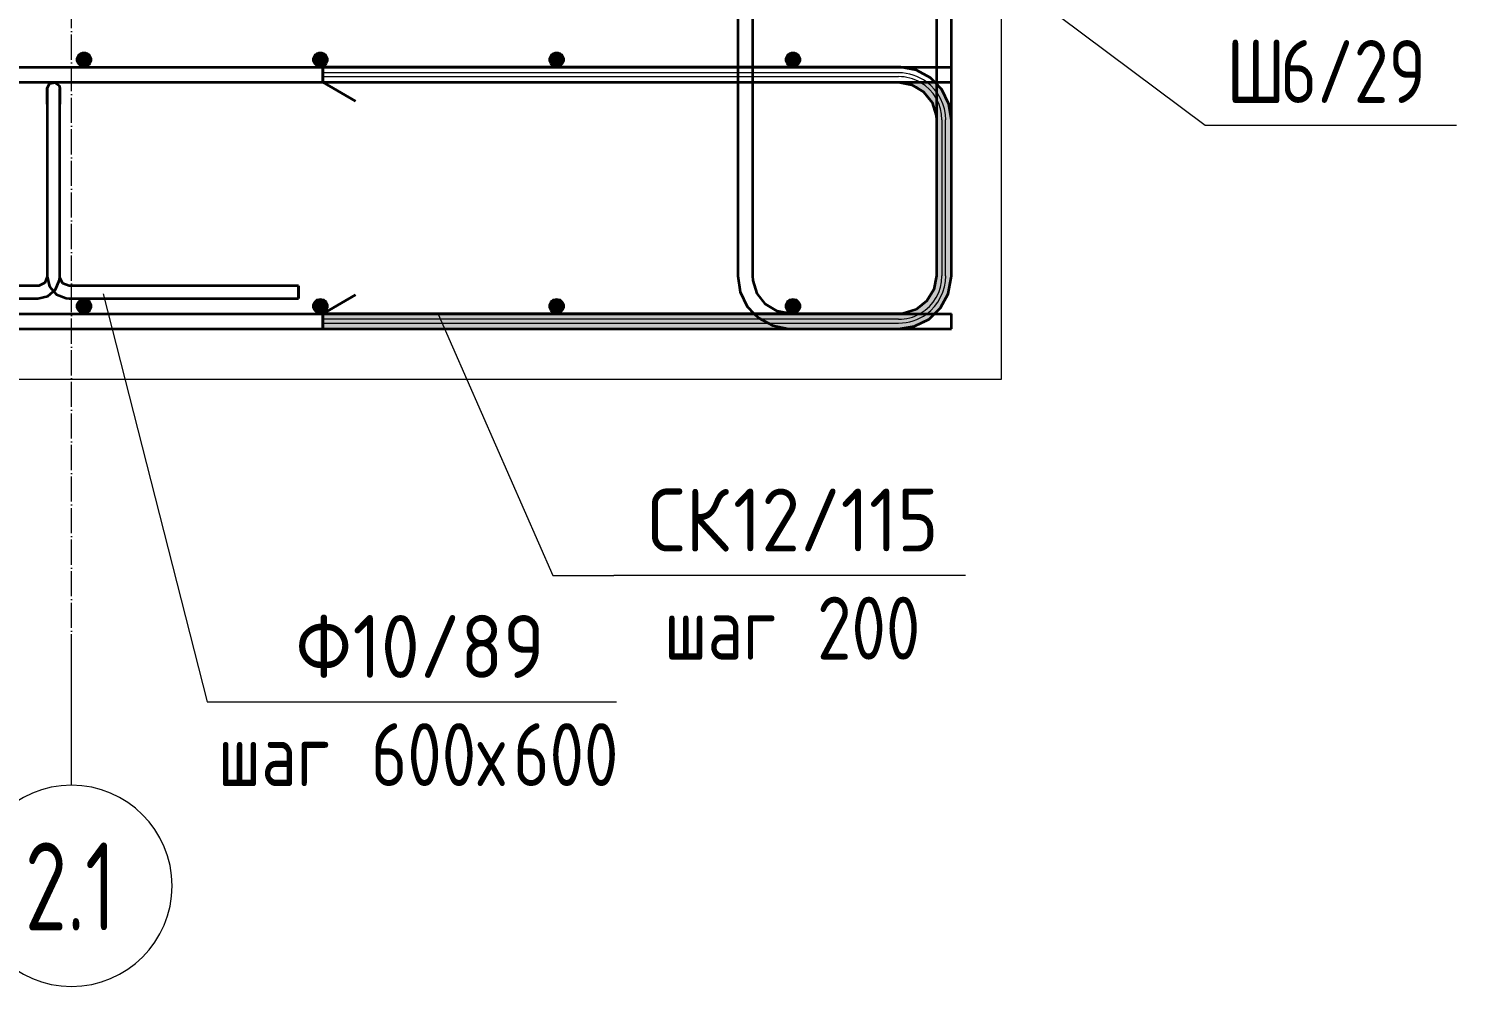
# Model space of a CAD drawing. Header units: millimetres. Extents: x 677 to 38046, y -1785 to 52249.
# Drawn here: x 8178 to 9314, y -1673 to -911 of the extents above; entities that cross this region are included whole.
import ezdxf

# ---------------------------------------------------------------- set-up
doc = ezdxf.new("R2010")
doc.units = ezdxf.units.MM
doc.linetypes.add('02 Штрихпунктирная _20 мм_', pattern=[25, 20, -2.5, 0, -2.5])
for name, color, linetype, lineweight in [('AA_Linii', 7, 'Continuous', 9), ('AA_Oformlenie', 7, 'Continuous', 9), ('AA_Vinoska', 7, 'Continuous', 9), ('KR_Armatura', 7, 'Continuous', 20), ('KR_Armatura_Tonkie', 7, 'Continuous', 20), ('KR_Fundament', 7, 'Continuous', 20), ('Оси', 7, 'Continuous', 9)]:
    doc.layers.add(name, color=color, linetype=linetype, lineweight=lineweight)
doc.styles.add('GOST Common', font='GOST_Common.ttf', dxfattribs={"width": 0.85, "height": 50})
doc.styles.add('ISOCPEUR_4', font='isocpeur.TTF', dxfattribs={"width": 0.7, "height": 70})
doc.styles.add('ISOCPEUR_5', font='isocpeur.TTF', dxfattribs={"width": 0.9, "height": 50})
doc.styles.add('ISOCPEUR_6', font='isocpeur.TTF', dxfattribs={"width": 0.8, "height": 50})

# ---------------------------------------------------------------- blocks, each defined once
blk = doc.blocks.new('350_Стержень П торец СК-СГ _НесАрм_РабПлоск_ - 350_Стержень П торец СК-СГ _НесАрм_РабПлоск_-3752233-Сечение 6')
at = {"layer": 'KR_Armatura_Tonkie', "lineweight": 35}
for p, q in [((3658.1, -942), (3200.1, -942)), ((3200.1, -954), (3200.1, -942)), ((3200.1, -942), (3200.1, -954)), ((3200.1, -954), (3658.1, -954)), ((3200.1, -954), (3226, -969)), ((3688.1, -984), (3688.1, -1108)), ((3700.1, -1108), (3700.1, -984)), ((3200.1, -1138), (3226, -1123)), ((3658.1, -1138), (3200.1, -1138)), ((3200.1, -1138), (3200.1, -1150)), ((3200.1, -1150), (3200.1, -1138)), ((3200.1, -1150), (3658.1, -1150))]:
    blk.add_line(p, q, dxfattribs=at)
at = {"layer": 'KR_Armatura_Tonkie', "lineweight": 35, "flags": 128}
for points in [[(3686.8, -954), (3683.5, -950.6), (3672.2, -944.5), (3659.6, -942), (3658.1, -942)], [(3658.1, -954), (3668.7, -956), (3678, -961.6), (3684.7, -970.1), (3687.9, -980.5), (3688.1, -984)], [(3700.1, -984), (3698.1, -971.3), (3692.4, -959.8), (3686.8, -954)], [(3688.1, -1108), (3686.1, -1118.7), (3680.5, -1127.9), (3672, -1134.6), (3661.6, -1137.8), (3658.1, -1138)], [(3686.7, -1138), (3691.5, -1133.4), (3697.6, -1122.1), (3700, -1109.5), (3700.1, -1108)], [(3658.1, -1150), (3670.7, -1148), (3682.3, -1142.3), (3686.7, -1138)]]:
    blk.add_lwpolyline(points, dxfattribs=at)
blk = doc.blocks.new('350_Стержень П торец СК-СГ _НесАрм_РабПлоск_ - 350_Стержень П торец СК-СГ _НесАрм_РабПлоск_-V1-Сечение 6')
at = {"layer": 'KR_Armatura'}
for p, q in [((3200.1, -946.5), (3200.1, -949.5)), ((3658.1, -946.5), (3200.1, -946.5)), ((3200.1, -949.5), (3658.1, -949.5)), ((3692.6, -984), (3692.6, -1108)), ((3695.5, -1108), (3695.5, -984)), ((3658.1, -1142.5), (3200.1, -1142.5)), ((3200.1, -1142.5), (3200.1, -1145.5)), ((3200.1, -1145.5), (3658.1, -1145.5))]:
    blk.add_line(p, q, dxfattribs=at)
for centre, radius, start, end in [((3658.1, -984), 37.5, 53.8292, 90), ((3658.1, -984), 34.5, 60.4167, 90), ((3658.1, -984), 34.5, 0, 60), ((3658.1, -984), 37.5, 360, 53.8292), ((3658.1, -1108), 34.5, 300, 0), ((3658.1, -1108), 37.5, 306.1708, 360), ((3658.1, -1108), 34.5, 270, 299.5833), ((3658.1, -1108), 37.5, 270, 306.1708)]:
    blk.add_arc(centre, radius, start, end, dxfattribs=at)
at = {"layer": 'KR_Armatura_Tonkie', "lineweight": 35}
for p, q in [((3658.1, -942), (3200.1, -942)), ((3200.1, -946.5), (3200.1, -942)), ((3200.1, -942), (3200.1, -954)), ((3200.1, -954), (3200.1, -949.5)), ((3200.1, -954), (3658.1, -954)), ((3200.1, -954), (3226, -969)), ((3688.1, -984), (3688.1, -1108)), ((3700.1, -1108), (3700.1, -984)), ((3200.1, -1138), (3226, -1123)), ((3658.1, -1138), (3200.1, -1138)), ((3200.1, -1138), (3200.1, -1150)), ((3200.1, -1142.5), (3200.1, -1138)), ((3200.1, -1150), (3200.1, -1145.5)), ((3200.1, -1150), (3658.1, -1150))]:
    blk.add_line(p, q, dxfattribs=at)
at = {"layer": 'KR_Armatura_Tonkie', "lineweight": 35, "flags": 128}
for points in [[(3686.8, -954), (3683.5, -950.6), (3672.2, -944.5), (3659.6, -942), (3658.1, -942)], [(3658.1, -954), (3668.7, -956), (3678, -961.6), (3684.7, -970.1), (3687.9, -980.5), (3688.1, -984)], [(3700.1, -984), (3698.1, -971.3), (3692.4, -959.8), (3686.8, -954)], [(3688.1, -1108), (3686.1, -1118.7), (3680.5, -1127.9), (3672, -1134.6), (3661.6, -1137.8), (3658.1, -1138)], [(3686.7, -1138), (3691.5, -1133.4), (3697.6, -1122.1), (3700, -1109.5), (3700.1, -1108)], [(3658.1, -1150), (3670.7, -1148), (3682.3, -1142.3), (3686.7, -1138)]]:
    blk.add_lwpolyline(points, dxfattribs=at)
blk = doc.blocks.new('351_Ряд стержней П переменный шаг _НесАрм_РабПлоск_ - Тип 1-3815192-Сечение 6')
at = {"layer": 'KR_Armatura_Tonkie', "lineweight": 35}
for p, q in [((3530.1, 450), (3530.1, -107)), ((3542.1, 450), (3530.1, 450)), ((3530.1, 450), (3542.1, 450)), ((3542.1, -77), (3542.1, 450)), ((3542.1, 450), (3557.1, 424)), ((3688.1, 450), (3673.1, 424)), ((3688.1, 450), (3688.1, -107)), ((3688.1, 450), (3700.1, 450)), ((3700.1, 450), (3688.1, 450)), ((3700.1, -263), (3700.1, 450)), ((3542.1, -107), (3542.1, -84.3)), ((3688.1, -107), (3688.1, -119)), ((3530.1, -119), (3530.1, -218)), ((3542.1, -218), (3542.1, -119)), ((3688.1, -119), (3688.1, -119.7)), ((3688.1, -149), (3688.1, -218)), ((3530.1, -218), (3530.1, -230)), ((3542.1, -230), (3542.1, -218)), ((3688.1, -218), (3688.1, -230)), ((3530.1, -230), (3530.1, -263)), ((3542.1, -263), (3542.1, -230)), ((3688.1, -230), (3688.1, -263)), ((3530.1, -279), (3530.1, -484)), ((3542.1, -484), (3542.1, -279)), ((3688.1, -279), (3688.1, -484)), ((3700.1, -484), (3700.1, -279)), ((3530.1, -490), (3530.1, -500)), ((3542.1, -500), (3542.1, -490)), ((3688.1, -490), (3688.1, -500)), ((3700.1, -500), (3700.1, -490)), ((3530.1, -506), (3530.1, -824)), ((3542.1, -824), (3542.1, -506)), ((3688.1, -506), (3688.1, -824)), ((3700.1, -824), (3700.1, -506)), ((3530.1, -830), (3530.1, -840)), ((3542.1, -840), (3542.1, -830)), ((3688.1, -830), (3688.1, -840)), ((3700.1, -840), (3700.1, -830)), ((3530.1, -846), (3530.1, -882)), ((3542.1, -882), (3542.1, -846)), ((3688.1, -846), (3688.1, -882)), ((3700.1, -882), (3700.1, -846)), ((3530.1, -898), (3530.1, -942)), ((3542.1, -942), (3542.1, -898)), ((3688.1, -898), (3688.1, -942)), ((3700.1, -1108), (3700.1, -898)), ((3530.1, -942), (3530.1, -954)), ((3542.1, -954), (3542.1, -942)), ((3688.1, -942), (3688.1, -954)), ((3530.1, -954), (3530.1, -1108)), ((3542.1, -1108), (3542.1, -954)), ((3688.1, -954), (3688.1, -1108)), ((3658.1, -1138), (3572.1, -1138)), ((3572.1, -1150), (3658.1, -1150))]:
    blk.add_line(p, q, dxfattribs=at)
at = {"layer": 'KR_Armatura_Tonkie', "lineweight": 35, "flags": 128}
for points in [[(3530.1, -1108), (3532, -1120.7), (3537.7, -1132.2), (3543.3, -1138)], [(3572.1, -1138), (3561.4, -1136), (3552.1, -1130.4), (3545.5, -1121.9), (3542.3, -1111.5), (3542.1, -1108)], [(3688.1, -1108), (3686.1, -1118.7), (3680.5, -1127.9), (3672, -1134.6), (3661.6, -1137.8), (3658.1, -1138)], [(3686.7, -1138), (3691.5, -1133.4), (3697.6, -1122.1), (3700, -1109.5), (3700.1, -1108)], [(3543.3, -1138), (3546.6, -1141.4), (3557.9, -1147.5), (3570.5, -1150), (3572.1, -1150)], [(3658.1, -1150), (3670.7, -1148), (3682.3, -1142.3), (3686.7, -1138)]]:
    blk.add_lwpolyline(points, dxfattribs=at)
blk = doc.blocks.new('261_Лягушка _НесАрм_РабПлоск_ - 10 А240-3810546-Сечение 6')
at = {"layer": 'KR_Armatura_Tonkie', "lineweight": 35}
for p, q in [((2980.8, -971.5), (2980.8, -1108.5)), ((2980.8, -971.5), (2980.8, -1108.5)), ((2990.8, -1108.5), (2990.8, -971.5)), ((2990.8, -1108.5), (2990.8, -971.5)), ((2973.3, -1116), (2790.8, -1116)), ((2790.8, -1116), (2790.8, -1126)), ((2790.8, -1126), (2790.8, -1116)), ((3180.8, -1116), (2998.3, -1116)), ((3180.8, -1126), (3180.8, -1116)), ((3180.8, -1116), (3180.8, -1126)), ((2790.8, -1126), (2973.3, -1126)), ((2998.3, -1126), (3180.8, -1126))]:
    blk.add_line(p, q, dxfattribs=at)
at = {"layer": 'KR_Armatura_Tonkie', "lineweight": 35, "flags": 128}
for points in [[(2980.8, -959), (2982.6, -955.1), (2986.8, -954.1), (2990.2, -956.7), (2990.8, -959)], [(2980.8, -959), (2980.8, -960.9), (2980.8, -966.1), (2980.8, -971.5)], [(2980.8, -971.5), (2980.8, -964.8), (2980.8, -960.2), (2980.8, -959)], [(2990.8, -971.5), (2990.8, -964.8), (2990.8, -960.2), (2990.8, -959)], [(2990.8, -959), (2990.8, -960.9), (2990.8, -966.1), (2990.8, -971.5)], [(2973.3, -1126), (2981.3, -1124.1), (2987.5, -1118.7), (2990.6, -1111), (2990.8, -1108.5)], [(2980.8, -1108.5), (2978.9, -1113.5), (2974.2, -1115.9), (2973.3, -1116)], [(2980.8, -1108.5), (2982.7, -1116.5), (2988.1, -1122.7), (2995.8, -1125.8), (2998.3, -1126)], [(2998.3, -1116), (2993.3, -1114.1), (2990.8, -1109.4), (2990.8, -1108.5)]]:
    blk.add_lwpolyline(points, dxfattribs=at)
blk = doc.blocks.new('Ось сетки - d_4мм-2765513-Сечение 6')
at = {"layer": 'Оси'}
for start, end in [(0, 180), (0, 180), (180, 360), (180, 360)]:
    blk.add_arc((3000.1, -1593), 80, start, end, dxfattribs=at)
blk = doc.blocks.new('042_М_Арматуры - Диам длина поз _ Шаг-2260295-Сечение 6')
at = {"layer": 'AA_Vinoska'}
blk.add_line((3918, 313.8), (4198, 313.8), dxfattribs=at)
blk = doc.blocks.new('042_М_Арматуры - Диам длина поз _ Комментарий-2260297-Сечение 6')
at = {"layer": 'AA_Vinoska'}
blk.add_line((3113.6, -1446.6), (3433.6, -1446.6), dxfattribs=at)
blk = doc.blocks.new('010_Текст с выноской - Текст 2 строки без точки-3863870-Сечение 6')
at = {"layer": 'AA_Vinoska'}
blk.add_line((3901.9, -988.1), (4101.9, -988.1), dxfattribs=at)

msp = doc.modelspace()

# ---------------------------------------------------------------- hatches: boundary and pattern name
at = {"layer": 'AA_Oformlenie'}
msp.add_hatch(color=250, dxfattribs=at).paths.add_polyline_path([(8412.1811, -1150), (8870.1811, -1149.9955), (8881.0262, -1148.5677), (8891.164, -1144.3685), (8899.8696, -1137.6885), (8906.5496, -1128.9829), (8910.7488, -1118.8451), (8912.1811, -1107.9658), (8912.1777, -984), (8910.7491, -973.1488), (8906.5507, -963.0129), (8899.4692, -954), (8870.1811, -954), (8877.9457, -955.0222), (8885.1811, -958.0192), (8891.5679, -963.0129), (8896.1619, -969), (8899.1589, -976.2354), (8900.1811, -984.0259), (8900.1811, -1108), (8899.1589, -1115.7646), (8896.1619, -1123), (8891.164, -1129.3899), (8885.1811, -1133.9808), (8877.9457, -1136.9778), (8870.147, -1138), (8412.1811, -1138)])
at = {"layer": 'KR_Armatura'}
h = msp.add_hatch(color=256, dxfattribs=at)
edge = h.paths.add_edge_path()
edge.add_arc((8222.1811, -936), 6, 0, 360)
for points in [[(8219.1811, -941.1962), (8225.1811, -941.1962), (8228.1811, -936), (8225.1811, -930.8038), (8219.1811, -930.8038), (8216.1811, -936)], [(8407.1811, -941.1962), (8413.1811, -941.1962), (8416.1811, -936), (8413.1811, -930.8038), (8407.1811, -930.8038), (8404.1811, -936)], [(8595.1811, -941.1962), (8601.1811, -941.1962), (8604.1811, -936), (8601.1811, -930.8038), (8595.1811, -930.8038), (8592.1811, -936)], [(8783.1811, -941.1962), (8789.1811, -941.1962), (8792.1811, -936), (8789.1811, -930.8038), (8783.1811, -930.8038), (8780.1811, -936)], [(8219.1811, -1137.1962), (8225.1811, -1137.1962), (8228.1811, -1132), (8225.1811, -1126.8038), (8219.1811, -1126.8038), (8216.1811, -1132)], [(8407.1811, -1137.1962), (8413.1811, -1137.1962), (8416.1811, -1132), (8413.1811, -1126.8038), (8407.1811, -1126.8038), (8404.1811, -1132)], [(8595.1811, -1137.1962), (8601.1811, -1137.1962), (8604.1811, -1132), (8601.1811, -1126.8038), (8595.1811, -1126.8038), (8592.1811, -1132)], [(8783.1811, -1137.1962), (8789.1811, -1137.1962), (8792.1811, -1132), (8789.1811, -1126.8038), (8783.1811, -1126.8038), (8780.1811, -1132)]]:
    msp.add_hatch(color=256, dxfattribs=at).paths.add_polyline_path(points)
h = msp.add_hatch(color=256, dxfattribs=at)
edge = h.paths.add_edge_path()
edge.add_arc((8410.1811, -936), 6, 0, 360)
h = msp.add_hatch(color=256, dxfattribs=at)
edge = h.paths.add_edge_path()
edge.add_arc((8598.1811, -936), 6, 0, 360)
h = msp.add_hatch(color=256, dxfattribs=at)
edge = h.paths.add_edge_path()
edge.add_arc((8786.1811, -936), 6, 0, 360)
h = msp.add_hatch(color=256, dxfattribs=at)
edge = h.paths.add_edge_path()
edge.add_arc((8222.1811, -1132), 6, 0, 360)
h = msp.add_hatch(color=256, dxfattribs=at)
edge = h.paths.add_edge_path()
edge.add_arc((8410.1811, -1132), 6, 0, 360)
h = msp.add_hatch(color=256, dxfattribs=at)
edge = h.paths.add_edge_path()
edge.add_arc((8598.1811, -1132), 6, 0, 360)
h = msp.add_hatch(color=256, dxfattribs=at)
edge = h.paths.add_edge_path()
edge.add_arc((8786.1811, -1132), 6, 0, 360)

# ---------------------------------------------------------------- linework, layer by layer
at = {"layer": 'AA_Linii'}
for p, q in [((8412.1811, -942), (8870.1552, -942)), ((8412.1811, -954), (8412.1811, -942)), ((8870.1811, -954), (8412.1811, -954)), ((8900.1811, -1108), (8900.1811, -984)), ((8912.1811, -984.0259), (8912.1811, -1107.9658)), ((8412.1811, -1150), (8412.1811, -1138)), ((8412.1811, -1138), (8870.1811, -1138)), ((8870.147, -1150), (8412.1811, -1150))]:
    msp.add_line(p, q, dxfattribs=at)
for centre, radius, start, end in [((8870.1552, -984.0259), 42.0259, 0, 90), ((8870.1811, -984), 30, 0, 90), ((8870.147, -1107.9658), 42.0342, 270, 360), ((8870.1811, -1108), 30, 270, 360)]:
    msp.add_arc(centre, radius, start, end, dxfattribs=at)
at = {"layer": 'AA_Vinoska'}
for p, q in [((8920.4574, -843.4023), (9113.9786, -988.0752)), ((8237.5396, -1122.2286), (8320.0193, -1446.637)), ((8503.7829, -1138.4654), (8595.0008, -1346.0753)), ((8595.0008, -1346.0753), (8643.5614, -1346.0753)), ((8320.0193, -1446.637), (8325.6757, -1446.637))]:
    msp.add_line(p, q, dxfattribs=at)
at = {"layer": 'KR_Armatura'}
for p, q in [((8219.1811, -930.8038), (8216.1811, -936)), ((8225.1811, -930.8038), (8219.1811, -930.8038)), ((8228.1811, -936), (8225.1811, -930.8038)), ((8407.1811, -930.8038), (8404.1811, -936)), ((8413.1811, -930.8038), (8407.1811, -930.8038)), ((8416.1811, -936), (8413.1811, -930.8038)), ((8595.1811, -930.8038), (8592.1811, -936)), ((8601.1811, -930.8038), (8595.1811, -930.8038)), ((8604.1811, -936), (8601.1811, -930.8038)), ((8783.1811, -930.8038), (8780.1811, -936)), ((8789.1811, -930.8038), (8783.1811, -930.8038)), ((8792.1811, -936), (8789.1811, -930.8038)), ((8216.1811, -936), (8219.1811, -941.1962)), ((8219.1811, -941.1962), (8225.1811, -941.1962)), ((8225.1811, -941.1962), (8228.1811, -936)), ((8404.1811, -936), (8407.1811, -941.1962)), ((8407.1811, -941.1962), (8413.1811, -941.1962)), ((8413.1811, -941.1962), (8416.1811, -936)), ((8592.1811, -936), (8595.1811, -941.1962)), ((8595.1811, -941.1962), (8601.1811, -941.1962)), ((8601.1811, -941.1962), (8604.1811, -936)), ((8780.1811, -936), (8783.1811, -941.1962)), ((8783.1811, -941.1962), (8789.1811, -941.1962)), ((8789.1811, -941.1962), (8792.1811, -936)), ((8219.1811, -1126.8038), (8216.1811, -1132)), ((8216.1811, -1132), (8219.1811, -1137.1962)), ((8225.1811, -1126.8038), (8219.1811, -1126.8038)), ((8228.1811, -1132), (8225.1811, -1126.8038)), ((8225.1811, -1137.1962), (8228.1811, -1132)), ((8407.1811, -1126.8038), (8404.1811, -1132)), ((8404.1811, -1132), (8407.1811, -1137.1962)), ((8413.1811, -1126.8038), (8407.1811, -1126.8038)), ((8416.1811, -1132), (8413.1811, -1126.8038)), ((8413.1811, -1137.1962), (8416.1811, -1132)), ((8595.1811, -1126.8038), (8592.1811, -1132)), ((8592.1811, -1132), (8595.1811, -1137.1962)), ((8601.1811, -1126.8038), (8595.1811, -1126.8038)), ((8604.1811, -1132), (8601.1811, -1126.8038)), ((8601.1811, -1137.1962), (8604.1811, -1132)), ((8783.1811, -1126.8038), (8780.1811, -1132)), ((8780.1811, -1132), (8783.1811, -1137.1962)), ((8789.1811, -1126.8038), (8783.1811, -1126.8038)), ((8792.1811, -1132), (8789.1811, -1126.8038)), ((8789.1811, -1137.1962), (8792.1811, -1132)), ((8219.1811, -1137.1962), (8225.1811, -1137.1962)), ((8407.1811, -1137.1962), (8413.1811, -1137.1962)), ((8595.1811, -1137.1962), (8601.1811, -1137.1962)), ((8783.1811, -1137.1962), (8789.1811, -1137.1962))]:
    msp.add_line(p, q, dxfattribs=at)
for centre in [(8222.1811, -936), (8410.1811, -936), (8598.1811, -936), (8786.1811, -936), (8222.1811, -1132), (8410.1811, -1132), (8598.1811, -1132), (8786.1811, -1132)]:
    msp.add_circle(centre, 6, dxfattribs=at)
at = {"layer": 'KR_Armatura_Tonkie', "lineweight": 35}
for p, q in [((7612.1811, -942), (8912.1811, -942)), ((8912.1811, -954), (8912.1811, -942)), ((7612.1811, -954), (8912.1811, -954)), ((7612.1811, -1138), (8912.1811, -1138)), ((8912.1811, -1150), (8912.1811, -1138)), ((7612.1811, -1150), (8912.1811, -1150))]:
    msp.add_line(p, q, dxfattribs=at)
at = {"layer": 'KR_Fundament'}
for p, q in [((8952.1811, -1190), (8952.1811, -890)), ((7572.1811, -1190), (8952.1811, -1190))]:
    msp.add_line(p, q, dxfattribs=at)
at = {"layer": 'Оси', "linetype": '02 Штрихпунктирная _20 мм_'}
msp.add_line((8212.1811, -1412.9633), (8212.1811, 263.3812), dxfattribs=at)
at = {"layer": 'Оси'}
msp.add_line((8212.1811, -1512.9633), (8212.1811, -1412.9633), dxfattribs=at)

# ---------------------------------------------------------------- block references
at = {"layer": 'AA_Vinoska'}
for name, p in [('010_Текст с выноской - Текст 2 строки без точки-3863870-Сечение 6', (5212.1195, 0)), ('042_М_Арматуры - Диам длина поз _ Шаг-2260295-Сечение 6', (4725.5311, -1659.8464)), ('042_М_Арматуры - Диам длина поз _ Комментарий-2260297-Сечение 6', (5212.1195, 0))]:
    msp.add_blockref(name, p, dxfattribs=at)
at = {"layer": 'KR_Armatura_Tonkie', "lineweight": 35}
for name in ['351_Ряд стержней П переменный шаг _НесАрм_РабПлоск_ - Тип 1-3815192-Сечение 6', '350_Стержень П торец СК-СГ _НесАрм_РабПлоск_ - 350_Стержень П торец СК-СГ _НесАрм_РабПлоск_-3752233-Сечение 6', '350_Стержень П торец СК-СГ _НесАрм_РабПлоск_ - 350_Стержень П торец СК-СГ _НесАрм_РабПлоск_-V1-Сечение 6', '261_Лягушка _НесАрм_РабПлоск_ - 10 А240-3810546-Сечение 6']:
    msp.add_blockref(name, (5212.1195, 0), dxfattribs=at)
at = {"layer": 'Оси'}
msp.add_blockref('Ось сетки - d_4мм-2765513-Сечение 6', (5212.1195, 0), dxfattribs=at)

# ---------------------------------------------------------------- texts
at = {"layer": 'AA_Vinoska', "char_height": 50, "attachment_point": 1}
for s, insert, width, style in [('\\fGOST Common|b0|i0|c204|p34|;\\W.85;Ш', (9131.0243, -920.4291), 51.789012, 'GOST Common'), ('6/29', (9173.7545, -920.4291), 147.189825, 'GOST Common'), ('СК', (8670.6242, -1277.0703), 82.253137, 'ISOCPEUR_5'), ('12/115', (8738.4899, -1277.0703), 199.139175, 'ISOCPEUR_5'), (' 200', (8779.9026, -1363.0514), 133.4008, 'ISOCPEUR_6'), ('\\fISOCPEUR|b0|i0|c204|p34|;\\W.9;Ф', (8390.6485, -1377.632), 54.835425, 'ISOCPEUR_5'), ('10/89', (8435.8923, -1377.632), 183.265762, 'ISOCPEUR_5'), ('шаг', (8683.5942, -1363.0514), 116.7257, 'ISOCPEUR_6'), (' 600', (8424.8969, -1463.613), 133.4008, 'ISOCPEUR_6'), ('600', (8563.5385, -1463.613), 103.8987, 'ISOCPEUR_6'), ('шаг', (8328.5885, -1463.613), 116.7257, 'ISOCPEUR_6'), ('\\fISOCPEUR|b0|i0|c204|p34|;\\W.8;х', (8534.9635, -1463.613), 34.6329, 'ISOCPEUR_6')]:
    msp.add_mtext(s, dxfattribs=dict(at, insert=insert, width=width, style=style))
at = {"layer": 'Оси', "insert": (8175.125, -1558.4712), "char_height": 70, "width": 89.789, "attachment_point": 1, "style": 'ISOCPEUR_4'}
msp.add_mtext('2.1', dxfattribs=at)

doc.saveas('drawing.dxf')
